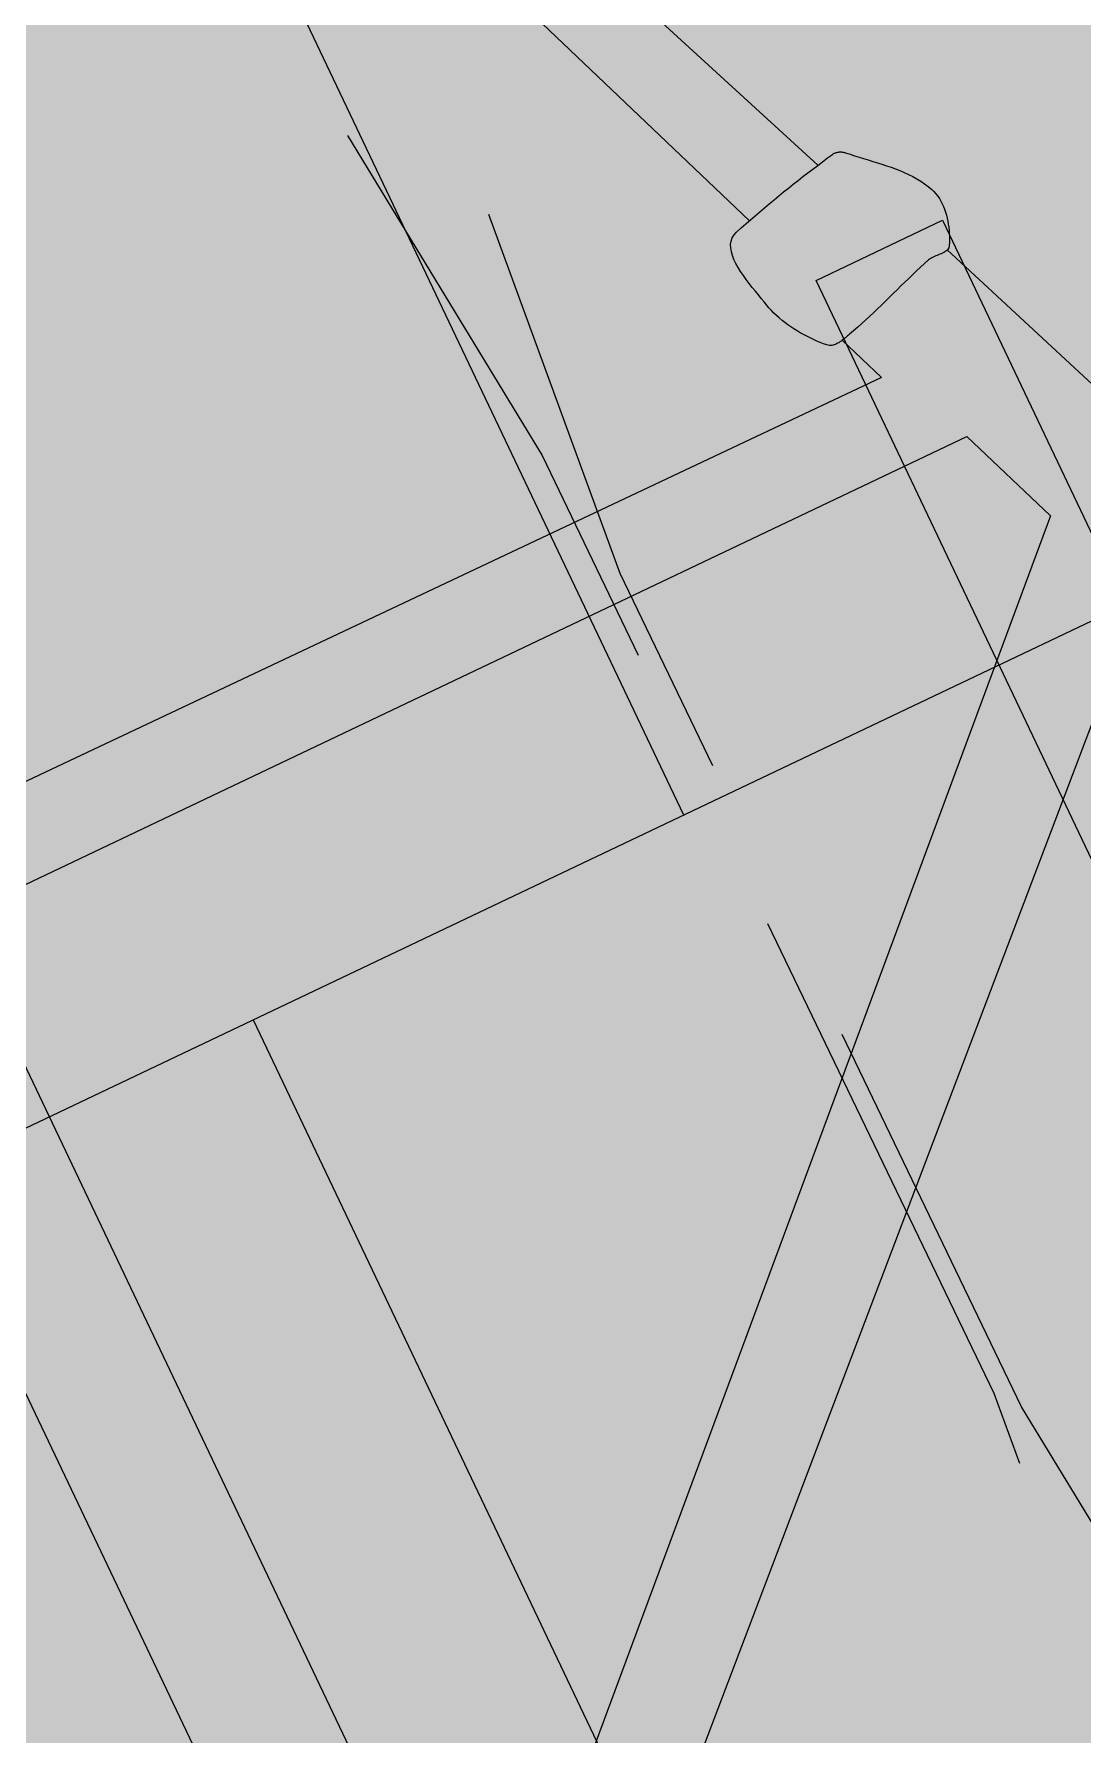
# Model space of a CAD drawing. Header units: metres. Extents: x 678805 to 1359287, y 2747329 to 5497370.
# Drawn here: x 679795.126 to 679795.566, y 2748744.741 to 2748745.454 of the extents above; entities that cross this region are included whole.
import ezdxf

# ---------------------------------------------------------------- set-up
doc = ezdxf.new("R2010")
doc.units = ezdxf.units.M
doc.linetypes.add('XREF_MON_SFT_TREES$0$HIDDEN', pattern=[0.375, 0.25, -0.125])
for name, color, linetype in [('00_XREF_MON_HSC_PAVEMENT', 7, 'Continuous'), ('00_XREF_TWQ_BUILDINGS', 7, 'Continuous'), ('00_XREF_TWQ_SFT_TREES', 7, 'Continuous'), ('XREF_MON_SFT_TREES$0$SL_TREE_CANOPY', 251, 'XREF_MON_SFT_TREES$0$HIDDEN')]:
    doc.layers.add(name, color=color, linetype=linetype)
doc.layers.add('XREF_MON_HSC_FURNITURE$0$03-PG-CBIncluded', color=8, linetype='Continuous', lineweight=5)
for name, color, linetype, lineweight, true_color in [('XREF_MON_HSC_PAVEMENT$0$02-L-Joints-Paviment_07_Precast Concrete Blocks 60X40', 7, 'Continuous', 5, 0x999999), ('XREF_MON_HSC_PAVEMENT$0$03-TR-Pavement_07_Precast Concrete Blocks 20X10', 7, 'Continuous', 5, 0x999999), ('XREF_MON_HSC_PAVEMENT$0$03-TR-Pavement_07_Precast Concrete Blocks 60X40', 7, 'Continuous', 5, 0x999999)]:
    doc.layers.add(name, color=color, linetype=linetype, lineweight=lineweight, true_color=true_color)
doc.layers.add('XREF_MON_SFT_TREES$0$SL_TREE_ACACIA_NILOTICA', color=7, linetype='Continuous', true_color=0x264d00)
doc.layers.add('XREF_MON_SFT_TREES$0$SL_TREE_CERCIDIUM_FLORIDUM', color=7, linetype='Continuous', true_color=0xe0e000)
doc.layers.get('XREF_MON_SFT_TREES$0$SL_TREE_ACACIA_NILOTICA').off()
doc.layers.get('XREF_MON_SFT_TREES$0$SL_TREE_CERCIDIUM_FLORIDUM').off()

# ---------------------------------------------------------------- blocks, each defined once
blk = doc.blocks.new('XREF_MON_SFT_TREES$0$Acacia_nilotica')
at = {"layer": 'XREF_MON_SFT_TREES$0$SL_TREE_CANOPY', "linetype": 'XREF_MON_SFT_TREES$0$HIDDEN'}
blk.add_circle((0, 0), 4, dxfattribs=at)
blk = doc.blocks.new('XREF_MON_SFT_TREES$0$Cercidium.A')
at = {"layer": 'XREF_MON_SFT_TREES$0$SL_TREE_CANOPY', "linetype": 'XREF_MON_SFT_TREES$0$HIDDEN'}
blk.add_circle((0, 0), 4.5, dxfattribs=at)
blk = doc.blocks.new('XREF_MON_SFT_TREES')
at = {"layer": 'XREF_MON_SFT_TREES$0$SL_TREE_ACACIA_NILOTICA', "rotation": 25.44812939262281}
blk.add_blockref('XREF_MON_SFT_TREES$0$Acacia_nilotica', (679799.05742, 2748746.78469), dxfattribs=at)
at = {"layer": 'XREF_MON_SFT_TREES$0$SL_TREE_CERCIDIUM_FLORIDUM'}
blk.add_blockref('XREF_MON_SFT_TREES$0$Cercidium.A', (679791.38218, 2748743.1322), dxfattribs=at)
blk = doc.blocks.new('XREF_MON_HSC_PAVEMENT')
at = {"layer": 'XREF_MON_HSC_PAVEMENT$0$03-TR-Pavement_07_Precast Concrete Blocks 20X10'}
h = blk.add_hatch(dxfattribs=at)
h.set_pattern_fill('ANSI31', color=256, scale=0.0315, angle=25.5)
h.set_pattern_definition([(70.5, (0, 0), (-0.094275932128, 0.033384858509), [])])
edge = h.paths.add_edge_path()
edge.add_line((679754.63933, 2748741.42762), (679756.43778, 2748737.64831))
edge.add_line((679756.43778, 2748737.64831), (679759.30992, 2748736.6133))
edge.add_line((679759.30992, 2748736.6133), (679763.15484, 2748738.44295))
edge.add_line((679763.15484, 2748738.44295), (679764.15882, 2748741.26997))
edge.add_line((679764.15882, 2748741.26997), (679766.98584, 2748740.26599))
edge.add_line((679766.98584, 2748740.26599), (679770.83075, 2748742.09565))
edge.add_line((679770.83075, 2748742.09565), (679771.83473, 2748744.92266))
edge.add_line((679771.83473, 2748744.92266), (679774.66175, 2748743.91868))
edge.add_line((679774.66175, 2748743.91868), (679778.50666, 2748745.74834))
edge.add_line((679778.50666, 2748745.74834), (679779.5108, 2748748.57579))
edge.add_line((679779.5108, 2748748.57579), (679782.3381, 2748747.57122))
edge.add_line((679782.3381, 2748747.57122), (679786.17586, 2748749.39771))
edge.add_line((679786.17586, 2748749.39771), (679787.18595, 2748752.22776))
edge.add_line((679787.18595, 2748752.22776), (679790.01362, 2748751.22421))
edge.add_line((679790.01362, 2748751.22421), (679793.85744, 2748753.05359))
edge.add_line((679793.85744, 2748753.05359), (679794.82795, 2748755.78638))
edge.add_line((679794.82795, 2748755.78638), (679794.8617, 2748755.88001))
edge.add_line((679794.8617, 2748755.88001), (679797.68828, 2748754.87619))
edge.add_line((679797.68828, 2748754.87619), (679801.5332, 2748756.70584))
edge.add_line((679801.5332, 2748756.70584), (679802.53657, 2748759.53258))
edge.add_line((679802.53657, 2748759.53258), (679805.3642, 2748758.52888))
edge.add_line((679805.3642, 2748758.52888), (679809.2085, 2748760.35825))
edge.add_line((679809.2085, 2748760.35825), (679810.21188, 2748763.18499))
edge.add_line((679810.21188, 2748763.18499), (679813.03951, 2748762.18129))
edge.add_line((679813.03951, 2748762.18129), (679816.88321, 2748764.01036))
edge.add_line((679816.88321, 2748764.01036), (679817.88492, 2748766.83599))
edge.add_line((679817.88492, 2748766.83599), (679820.71421, 2748765.83341))
edge.add_line((679820.71421, 2748765.83341), (679824.55851, 2748767.66277))
edge.add_line((679824.55851, 2748767.66277), (679825.5631, 2748770.49009))
edge.add_line((679825.5631, 2748770.49009), (679828.39013, 2748769.4861))
edge.add_line((679828.39013, 2748769.4861), (679832.23382, 2748771.31517))
edge.add_line((679832.23382, 2748771.31517), (679833.2381, 2748774.14161))
edge.add_line((679833.2381, 2748774.14161), (679836.06191, 2748773.13682))
edge.add_line((679836.06191, 2748773.13682), (679839.90707, 2748774.9666))
edge.add_line((679839.90707, 2748774.9666), (679840.95175, 2748777.86548))
edge.add_line((679840.95175, 2748777.86548), (679839.1533, 2748781.6448))
edge.add_line((679839.1533, 2748781.6448), (679754.64326, 2748741.42946))
at = {"layer": 'XREF_MON_HSC_PAVEMENT$0$02-L-Joints-Paviment_07_Precast Concrete Blocks 60X40'}
for points in [[(679795.14059, 2748745.6682), (679795.3984, 2748745.12641)], [(679795.21781, 2748745.04048), (679795.47563, 2748744.49869)]]:
    blk.add_lwpolyline(points, dxfattribs=at)
at = {"layer": 'XREF_MON_HSC_PAVEMENT$0$03-TR-Pavement_07_Precast Concrete Blocks 60X40'}
blk.add_line((679792.14795, 2748743.57964), (679798.28793, 2748746.50144), dxfattribs=at)
blk = doc.blocks.new('XREF_MON_HSC_FURNITURE$0$Bicycle rack')
at = {"true_color": 0xfcfcfc}
h = blk.add_hatch(color=7, dxfattribs=at)
h.dxf.hatch_style = 1
h.paths.add_polyline_path([(3659.3427, 29.62146), (3659.3427, 34.43162), (3657.5927, 34.43162), (3657.5927, 29.62146)])
at = {"color": 253}
for p, q in [((3658.02621, 32.42809), (3658.20679, 32.49999)), ((3657.99878, 32.43232), (3658.00057, 32.43313)), ((3658.00057, 32.43313), (3658.00171, 32.43356)), ((3658.00171, 32.43356), (3658.00289, 32.4339)), ((3658.00289, 32.4339), (3658.00408, 32.43417)), ((3658.00408, 32.43417), (3658.0053, 32.43435)), ((3658.0053, 32.43435), (3658.00654, 32.43446)), ((3658.00654, 32.43446), (3658.00778, 32.4345)), ((3658.00778, 32.4345), (3658.00904, 32.43447)), ((3658.00904, 32.43447), (3658.01031, 32.43438)), ((3658.01031, 32.43438), (3658.01158, 32.43423)), ((3658.01158, 32.43423), (3658.01285, 32.43402)), ((3658.01285, 32.43402), (3658.01411, 32.43376)), ((3658.01411, 32.43376), (3658.01538, 32.43345)), ((3658.01538, 32.43345), (3658.01663, 32.4331)), ((3658.01663, 32.4331), (3658.01787, 32.4327)), ((3658.01787, 32.4327), (3658.0191, 32.43227)), ((3658.66657, 31.94339), (3658.1942, 32.4366)), ((3657.98762, 32.42444), (3657.9891, 32.42575)), ((3657.9891, 32.42575), (3657.99061, 32.42702)), ((3657.99061, 32.42702), (3657.99215, 32.42822)), ((3657.99215, 32.42822), (3657.99374, 32.42936)), ((3657.99374, 32.42936), (3657.99537, 32.43043)), ((3657.99537, 32.43043), (3657.99705, 32.43141)), ((3657.99705, 32.43141), (3657.99878, 32.43232)), ((3658.0191, 32.43227), (3658.0203, 32.4318)), ((3658.0203, 32.4318), (3658.02149, 32.4313)), ((3658.02149, 32.4313), (3658.02265, 32.43077)), ((3658.02265, 32.43077), (3658.02378, 32.43022)), ((3658.02378, 32.43022), (3658.02488, 32.42965)), ((3658.02488, 32.42965), (3658.02531, 32.42938)), ((3658.02531, 32.42938), (3658.02566, 32.42905)), ((3658.02566, 32.42905), (3658.02594, 32.42868)), ((3658.02594, 32.42868), (3658.02616, 32.42826)), ((3658.02616, 32.42826), (3658.02632, 32.4278)), ((3658.02632, 32.4278), (3658.02644, 32.42731)), ((3658.02644, 32.42731), (3658.02651, 32.42679)), ((3658.02651, 32.42679), (3658.02655, 32.42624)), ((3658.02655, 32.42624), (3658.02656, 32.42568)), ((3658.02656, 32.42568), (3658.02655, 32.42509)), ((3657.98059, 32.41732), (3657.98196, 32.41879)), ((3657.98196, 32.41879), (3657.98334, 32.42025)), ((3657.98334, 32.42025), (3657.98475, 32.42168)), ((3657.98475, 32.42168), (3657.98617, 32.42308)), ((3657.98617, 32.42308), (3657.98762, 32.42444)), ((3658.02637, 32.42206), (3658.02636, 32.42146)), ((3658.02636, 32.42146), (3658.02637, 32.42087)), ((3658.0264, 32.42266), (3658.02637, 32.42206)), ((3658.02637, 32.42087), (3658.02641, 32.4203)), ((3658.02644, 32.42327), (3658.0264, 32.42266)), ((3658.02641, 32.4203), (3658.02649, 32.41976)), ((3658.02648, 32.42388), (3658.02644, 32.42327)), ((3658.02652, 32.42449), (3658.02648, 32.42388)), ((3658.02649, 32.41976), (3658.02662, 32.41923)), ((3658.02655, 32.42509), (3658.02652, 32.42449)), ((3658.02662, 32.41923), (3658.02726, 32.41705)), ((3658.10043, 32.40187), (3658.14558, 32.41924)), ((3658.14558, 32.41924), (3658.63531, 31.91561)), ((3657.9738, 32.40993), (3657.97516, 32.41139)), ((3657.97516, 32.41139), (3657.97652, 32.41286)), ((3657.97652, 32.41286), (3657.97787, 32.41435)), ((3657.97787, 32.41435), (3657.97923, 32.41584)), ((3657.97923, 32.41584), (3657.98059, 32.41732)), ((3658.02726, 32.41705), (3658.02793, 32.41487)), ((3658.02793, 32.41487), (3658.02862, 32.4127)), ((3658.02862, 32.4127), (3658.02932, 32.41053)), ((3657.96934, 32.40382), (3657.9694, 32.40411)), ((3657.9694, 32.40411), (3657.96948, 32.40439)), ((3657.96948, 32.40439), (3657.96956, 32.40466)), ((3657.96956, 32.40466), (3657.96966, 32.40493)), ((3657.96966, 32.40493), (3657.96978, 32.4052)), ((3657.96978, 32.4052), (3657.9699, 32.40547)), ((3657.9699, 32.40547), (3657.97004, 32.40572)), ((3657.97004, 32.40572), (3657.97018, 32.40597)), ((3657.97018, 32.40597), (3657.97033, 32.40621)), ((3657.97033, 32.40621), (3657.9705, 32.40644)), ((3657.9705, 32.40644), (3657.97067, 32.40667)), ((3657.97067, 32.40667), (3657.97085, 32.40688)), ((3657.97085, 32.40688), (3657.97105, 32.40708)), ((3657.97105, 32.40708), (3657.97243, 32.40849)), ((3657.97243, 32.40849), (3657.9738, 32.40993)), ((3658.02932, 32.41053), (3658.03004, 32.40836)), ((3658.03004, 32.40836), (3658.03077, 32.4062)), ((3658.03077, 32.4062), (3658.0315, 32.40404)), ((3658.0315, 32.40404), (3658.03224, 32.40188)), ((3657.96923, 32.40298), (3657.96926, 32.40326)), ((3657.96923, 32.40269), (3657.96923, 32.40298)), ((3657.96924, 32.40242), (3657.96923, 32.40269)), ((3657.96927, 32.40214), (3657.96924, 32.40242)), ((3657.96926, 32.40326), (3657.96929, 32.40354)), ((3657.96931, 32.40187), (3657.96927, 32.40214)), ((3657.96929, 32.40354), (3657.96934, 32.40382)), ((3657.96979, 32.39932), (3657.96931, 32.40187)), ((3657.97029, 32.39678), (3657.96979, 32.39932)), ((3657.9708, 32.39424), (3657.97029, 32.39678)), ((3658.03224, 32.40188), (3658.03299, 32.39973)), ((3658.03299, 32.39973), (3658.03373, 32.39757)), ((3658.03373, 32.39757), (3658.03447, 32.39541)), ((3658.10043, 31.50229), (3658.10043, 32.40187)), ((3657.75227, 32.30569), (3657.97074, 32.39439)), ((3657.97132, 32.3917), (3657.9708, 32.39424)), ((3657.97186, 32.38917), (3657.97132, 32.3917)), ((3658.03447, 32.39541), (3658.0352, 32.39325)), ((3658.0352, 32.39325), (3658.03592, 32.39109)), ((3658.03592, 32.39109), (3658.03664, 32.38893)), ((3657.97241, 32.38663), (3657.97186, 32.38917)), ((3657.97297, 32.3841), (3657.97241, 32.38663)), ((3657.97355, 32.38158), (3657.97297, 32.3841)), ((3658.03664, 32.38893), (3658.03733, 32.38676)), ((3658.03733, 32.38676), (3658.03801, 32.38458)), ((3658.03801, 32.38458), (3658.03867, 32.3824)), ((3657.97414, 32.37905), (3657.97355, 32.38158)), ((3657.97474, 32.37653), (3657.97414, 32.37905)), ((3657.97535, 32.37401), (3657.97474, 32.37653)), ((3658.03867, 32.3824), (3658.03931, 32.38022)), ((3658.03931, 32.38022), (3658.03993, 32.37802)), ((3658.03993, 32.37802), (3658.04051, 32.37582)), ((3658.04051, 32.37582), (3658.04065, 32.3753)), ((3658.04147, 32.37201), (3658.06265, 32.38016)), ((3658.06265, 32.38016), (3658.06005, 31.50489)), ((3657.97598, 32.3715), (3657.97535, 32.37401)), ((3657.97662, 32.36899), (3657.97598, 32.3715)), ((3657.97727, 32.36648), (3657.97662, 32.36899)), ((3658.04065, 32.3753), (3658.04079, 32.37477)), ((3658.04079, 32.37477), (3658.04093, 32.37423)), ((3658.04093, 32.37423), (3658.04108, 32.37368)), ((3658.04108, 32.37368), (3658.04122, 32.37312)), ((3658.04122, 32.37312), (3658.04136, 32.37255)), ((3658.04136, 32.37255), (3658.04148, 32.37198)), ((3658.04148, 32.37198), (3658.04159, 32.3714)), ((3658.04159, 32.3714), (3658.04169, 32.37083)), ((3658.04169, 32.37083), (3658.04176, 32.37027)), ((3658.04176, 32.37027), (3658.0418, 32.36971)), ((3658.04181, 32.36862), (3658.04176, 32.3681)), ((3658.0418, 32.36971), (3658.04182, 32.36916)), ((3658.04182, 32.36916), (3658.04181, 32.36862)), ((3657.97794, 32.36397), (3657.97727, 32.36648)), ((3657.97862, 32.36147), (3657.97794, 32.36397)), ((3657.97931, 32.35897), (3657.97862, 32.36147)), ((3658.036, 32.36125), (3658.03481, 32.36026)), ((3658.03717, 32.36225), (3658.036, 32.36125)), ((3658.03831, 32.36328), (3658.03717, 32.36225)), ((3658.03942, 32.36433), (3658.03831, 32.36328)), ((3658.04051, 32.3654), (3658.03942, 32.36433)), ((3658.04085, 32.36578), (3658.04051, 32.3654)), ((3658.04113, 32.3662), (3658.04085, 32.36578)), ((3658.04136, 32.36664), (3658.04113, 32.3662)), ((3658.04154, 32.3671), (3658.04136, 32.36664)), ((3658.04167, 32.36759), (3658.04154, 32.3671)), ((3658.04176, 32.3681), (3658.04167, 32.36759)), ((3657.76409, 32.27598), (3657.97951, 32.35844)), ((3657.98002, 32.35648), (3657.97931, 32.35897)), ((3657.98073, 32.35399), (3657.98002, 32.35648)), ((3657.98146, 32.3515), (3657.98073, 32.35399)), ((3658.02583, 32.35421), (3658.02446, 32.35349)), ((3658.02717, 32.35497), (3658.02583, 32.35421)), ((3658.0285, 32.35577), (3658.02717, 32.35497)), ((3658.0298, 32.3566), (3658.0285, 32.35577)), ((3658.03109, 32.35747), (3658.0298, 32.3566)), ((3658.03235, 32.35837), (3658.03109, 32.35747)), ((3658.03359, 32.3593), (3658.03235, 32.35837)), ((3658.03481, 32.36026), (3658.03359, 32.3593)), ((3657.98205, 32.35004), (3657.98146, 32.3515)), ((3657.98286, 32.34882), (3657.98205, 32.35004)), ((3657.98387, 32.34782), (3657.98286, 32.34882)), ((3657.98507, 32.34703), (3657.98387, 32.34782)), ((3657.98643, 32.34642), (3657.98507, 32.34703)), ((3658.0032, 32.34704), (3658.00116, 32.34662)), ((3658.00522, 32.34749), (3658.0032, 32.34704)), ((3658.00721, 32.34797), (3658.00522, 32.34749)), ((3658.00915, 32.34845), (3658.00721, 32.34797)), ((3658.01102, 32.34892), (3658.00915, 32.34845)), ((3658.01279, 32.34936), (3658.01102, 32.34892)), ((3658.01446, 32.34977), (3658.01279, 32.34936)), ((3658.01593, 32.35014), (3658.01446, 32.34977)), ((3658.01739, 32.35058), (3658.01593, 32.35014)), ((3658.01884, 32.35106), (3658.01739, 32.35058)), ((3658.02027, 32.3516), (3658.01884, 32.35106)), ((3658.02168, 32.35218), (3658.02027, 32.3516)), ((3658.02308, 32.35281), (3658.02168, 32.35218)), ((3658.02446, 32.35349), (3658.02308, 32.35281)), ((3657.98795, 32.346), (3657.98643, 32.34642)), ((3657.98959, 32.34573), (3657.98795, 32.346)), ((3657.99134, 32.3456), (3657.98959, 32.34573)), ((3657.99319, 32.34561), (3657.99134, 32.3456)), ((3657.99512, 32.34573), (3657.99319, 32.34561)), ((3657.9971, 32.34595), (3657.99512, 32.34573)), ((3657.99912, 32.34625), (3657.9971, 32.34595)), ((3658.00116, 32.34662), (3657.99912, 32.34625))]:
    blk.add_line(p, q, dxfattribs=at)
for points in [[(3658.01406, 32.3729), (3658.01406, 32.43162), (3658.92134, 32.43162), (3658.92134, 32.3729)], [(3658.01406, 31.8729), (3658.01406, 31.93162), (3658.92134, 31.93162), (3658.92134, 31.8729)]]:
    blk.add_lwpolyline(points, close=True)
blk = doc.blocks.new('XREF_MON_HSC_FURNITURE')
at = {"layer": 'XREF_MON_HSC_FURNITURE$0$03-PG-CBIncluded', "rotation": 295.4481241925045}
blk.add_blockref('XREF_MON_HSC_FURNITURE$0$Bicycle rack', (678194.39639, 2752034.53435), dxfattribs=at)

msp = doc.modelspace()

# ---------------------------------------------------------------- block references
at = {"layer": '00_XREF_MON_HSC_PAVEMENT'}
msp.add_blockref('XREF_MON_HSC_PAVEMENT', (0, 0), dxfattribs=at)
at = {"layer": '00_XREF_TWQ_BUILDINGS'}
msp.add_blockref('XREF_MON_HSC_FURNITURE', (0, 0), dxfattribs=at)
at = {"layer": '00_XREF_TWQ_SFT_TREES'}
msp.add_blockref('XREF_MON_SFT_TREES', (0, 0), dxfattribs=at)

doc.saveas('drawing.dxf')
